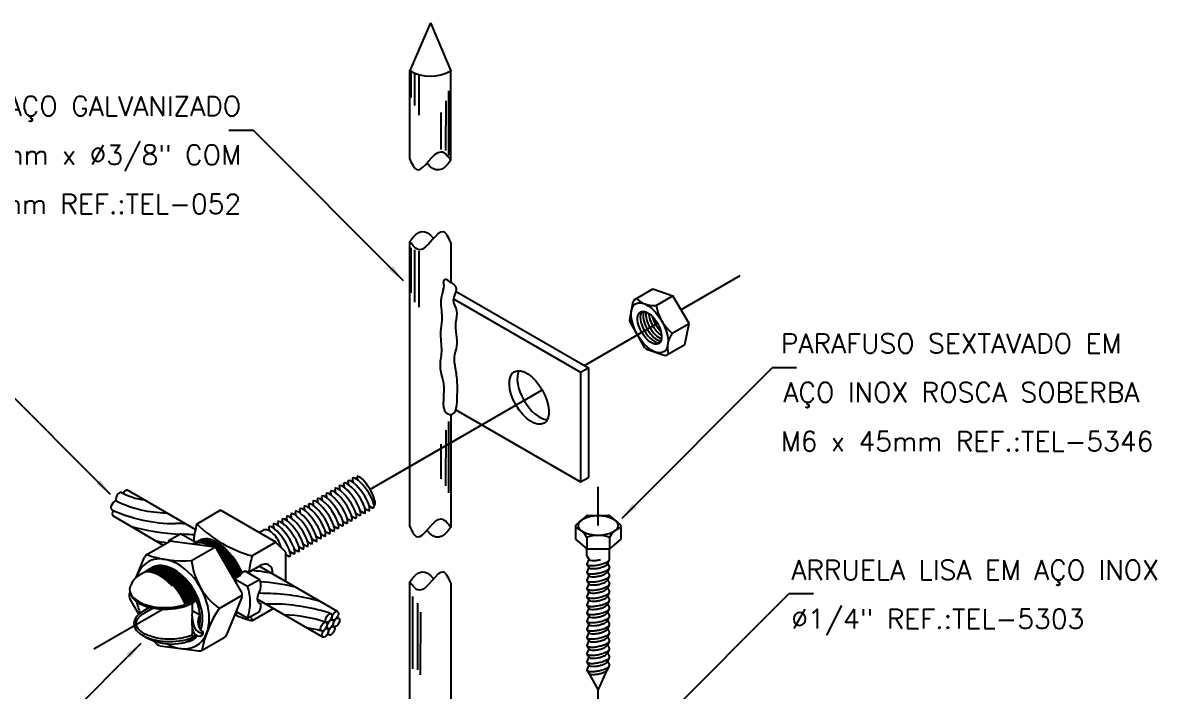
# Model space of a CAD drawing. Header units: millimetres. Extents: x -6031.9 to -6014.2, y -4660.8 to -4645.2.
# Drawn here: x -6025.78 to -6014.18, y -4652.09 to -4645.25 of the extents above; entities that cross this region are included whole.
import ezdxf
from ezdxf.enums import TextEntityAlignment as Align

# ---------------------------------------------------------------- set-up
doc = ezdxf.new("R2010")
doc.units = ezdxf.units.MM
doc.header["$LTSCALE"] = 10
doc.linetypes.add('DASHDOT2', pattern=[0.5, 0.25, -0.125, 0, -0.125])
doc.layers.add('Termotécnica', color=7, linetype='Continuous')
doc.styles.add('r80', font='romans.shx')

msp = doc.modelspace()

# ---------------------------------------------------------------- linework, layer by layer
at = {"layer": 'Termotécnica', "color": 2}
for p, q in [((-6021.608, -4645.25), (-6021.819, -4645.74)), ((-6021.608, -4645.25), (-6021.398, -4645.742)), ((-6021.819, -4646.646), (-6021.819, -4645.74)), ((-6021.398, -4646.654), (-6021.398, -4645.742)), ((-6023.419, -4646.352), (-6023.669, -4646.352)), ((-6021.883, -4647.888), (-6023.419, -4646.352)), ((-6021.82, -4647.487), (-6021.82, -4650.401)), ((-6021.399, -4647.496), (-6021.399, -4647.903)), ((-6021.345, -4647.997), (-6019.991, -4648.778)), ((-6019.516, -4648.079), (-6019.33, -4647.971)), ((-6019.33, -4647.971), (-6019.125, -4648.043)), ((-6021.37, -4648.075), (-6020.072, -4648.825)), ((-6019.568, -4648.288), (-6019.532, -4648.101)), ((-6019.296, -4648.141), (-6019.125, -4648.043)), ((-6018.961, -4648.327), (-6019.125, -4648.043)), ((-6019.412, -4648.573), (-6019.564, -4648.31)), ((-6019.132, -4648.425), (-6018.961, -4648.327)), ((-6019.002, -4648.54), (-6018.961, -4648.327)), ((-6024.881, -4650.073), (-6026.417, -4648.538)), ((-6019.188, -4648.647), (-6019.002, -4648.54)), ((-6019.395, -4648.588), (-6019.215, -4648.65)), ((-6020.072, -4648.825), (-6019.991, -4648.778)), ((-6019.991, -4648.778), (-6019.991, -4649.899)), ((-6019.646, -4650.316), (-6018.11, -4648.78)), ((-6017.86, -4648.78), (-6018.11, -4648.78)), ((-6020.072, -4648.825), (-6020.072, -4649.946)), ((-6021.399, -4649.253), (-6021.399, -4650.41)), ((-6021.349, -4649.208), (-6020.072, -4649.946)), ((-6022.496, -4649.959), (-6022.49, -4650.001)), ((-6022.451, -4649.934), (-6022.446, -4649.974)), ((-6022.406, -4649.907), (-6022.4, -4649.948)), ((-6022.36, -4649.892), (-6022.355, -4649.923)), ((-6020.072, -4649.946), (-6019.991, -4649.899)), ((-6024.704, -4650.031), (-6024.012, -4650.431)), ((-6022.676, -4650.067), (-6022.671, -4650.109)), ((-6022.631, -4650.041), (-6022.626, -4650.083)), ((-6022.586, -4650.015), (-6022.58, -4650.057)), ((-6022.541, -4649.985), (-6022.535, -4650.027)), ((-6022.901, -4650.198), (-6022.895, -4650.239)), ((-6022.856, -4650.172), (-6022.85, -4650.213)), ((-6022.81, -4650.146), (-6022.805, -4650.186)), ((-6022.765, -4650.12), (-6022.76, -4650.16)), ((-6022.722, -4650.093), (-6022.716, -4650.135)), ((-6022.193, -4650.216), (-6022.232, -4650.194)), ((-6024.855, -4650.294), (-6024.341, -4650.591)), ((-6023.757, -4650.236), (-6023.999, -4650.376)), ((-6023.191, -4650.562), (-6023.757, -4650.236)), ((-6023.081, -4650.302), (-6023.076, -4650.343)), ((-6023.036, -4650.276), (-6023.031, -4650.317)), ((-6022.991, -4650.25), (-6022.986, -4650.291)), ((-6022.946, -4650.224), (-6022.94, -4650.265)), ((-6022.373, -4650.32), (-6022.413, -4650.298)), ((-6022.328, -4650.294), (-6022.368, -4650.272)), ((-6022.283, -4650.268), (-6022.323, -4650.246)), ((-6022.238, -4650.242), (-6022.278, -4650.22)), ((-6020.014, -4650.295), (-6020.116, -4650.383)), ((-6019.999, -4650.289), (-6019.783, -4650.289)), ((-6019.768, -4650.295), (-6019.666, -4650.383)), ((-6023.261, -4650.405), (-6023.256, -4650.446)), ((-6023.217, -4650.38), (-6023.211, -4650.421)), ((-6023.172, -4650.354), (-6023.166, -4650.395)), ((-6023.126, -4650.328), (-6023.121, -4650.369)), ((-6022.598, -4650.451), (-6022.638, -4650.428)), ((-6022.553, -4650.425), (-6022.593, -4650.402)), ((-6022.508, -4650.399), (-6022.548, -4650.376)), ((-6022.463, -4650.373), (-6022.503, -4650.35)), ((-6022.418, -4650.347), (-6022.458, -4650.324)), ((-6020.124, -4650.401), (-6020.124, -4650.53)), ((-6019.658, -4650.401), (-6019.658, -4650.53)), ((-6023.362, -4650.464), (-6023.324, -4650.441)), ((-6022.778, -4650.555), (-6022.819, -4650.532)), ((-6022.733, -4650.529), (-6022.773, -4650.506)), ((-6022.688, -4650.503), (-6022.728, -4650.48)), ((-6022.643, -4650.477), (-6022.683, -4650.454)), ((-6020.124, -4650.53), (-6020.008, -4650.631)), ((-6020.008, -4650.514), (-6020.008, -4650.631)), ((-6019.774, -4650.514), (-6019.774, -4650.631)), ((-6019.658, -4650.53), (-6019.774, -4650.631)), ((-6023.191, -4650.562), (-6023.433, -4650.702)), ((-6023.092, -4650.659), (-6023.192, -4650.561)), ((-6023.092, -4650.661), (-6023.092, -4650.962)), ((-6023.003, -4650.686), (-6023.044, -4650.662)), ((-6022.958, -4650.659), (-6022.999, -4650.636)), ((-6022.913, -4650.633), (-6022.954, -4650.61)), ((-6022.868, -4650.607), (-6022.909, -4650.584)), ((-6022.823, -4650.581), (-6022.864, -4650.558)), ((-6020.008, -4650.701), (-6020.008, -4650.63)), ((-6020.008, -4650.631), (-6019.774, -4650.631)), ((-6019.774, -4650.735), (-6019.774, -4650.63)), ((-6023.048, -4650.713), (-6023.092, -4650.688)), ((-6020.008, -4650.701), (-6019.987, -4650.736)), ((-6019.987, -4650.736), (-6020.008, -4650.785)), ((-6019.778, -4650.747), (-6019.795, -4650.778)), ((-6019.795, -4650.778), (-6019.774, -4650.819)), ((-6023.577, -4650.914), (-6023.569, -4650.897)), ((-6023.569, -4650.897), (-6023.554, -4650.897)), ((-6023.559, -4650.903), (-6023.536, -4650.873)), ((-6023.554, -4650.897), (-6023.546, -4650.883)), ((-6023.546, -4650.883), (-6023.543, -4650.883)), ((-6023.536, -4650.873), (-6023.504, -4650.855)), ((-6023.38, -4650.819), (-6023.464, -4650.867)), ((-6022.557, -4651.27), (-6023.361, -4650.806)), ((-6019.987, -4650.819), (-6020.008, -4650.868)), ((-6020.002, -4650.793), (-6019.987, -4650.819)), ((-6020.002, -4650.876), (-6019.987, -4650.902)), ((-6019.778, -4650.831), (-6019.795, -4650.861)), ((-6019.795, -4650.861), (-6019.774, -4650.902)), ((-6023.621, -4650.935), (-6023.616, -4650.924)), ((-6023.619, -4650.938), (-6023.559, -4650.903)), ((-6023.616, -4650.924), (-6023.6, -4650.927)), ((-6023.6, -4650.927), (-6023.593, -4650.91)), ((-6023.593, -4650.91), (-6023.577, -4650.914)), ((-6021.82, -4650.968), (-6021.82, -4654.405)), ((-6021.399, -4650.976), (-6021.399, -4654.405)), ((-6019.987, -4650.902), (-6020.008, -4650.951)), ((-6019.987, -4650.985), (-6020.008, -4651.035)), ((-6020.002, -4650.959), (-6019.987, -4650.985)), ((-6019.778, -4650.914), (-6019.795, -4650.945)), ((-6019.795, -4650.945), (-6019.774, -4650.985)), ((-6019.778, -4650.997), (-6019.795, -4651.028)), ((-6019.987, -4651.069), (-6020.008, -4651.118)), ((-6020.002, -4651.042), (-6019.987, -4651.069)), ((-6020.002, -4651.126), (-6019.987, -4651.152)), ((-6019.795, -4651.028), (-6019.774, -4651.068)), ((-6019.778, -4651.08), (-6019.795, -4651.111)), ((-6019.795, -4651.111), (-6019.774, -4651.152)), ((-6019.473, -4652.624), (-6017.938, -4651.089)), ((-6017.688, -4651.089), (-6017.938, -4651.089)), ((-6024.48, -4651.228), (-6024.547, -4651.267)), ((-6024.446, -4651.235), (-6024.535, -4651.287)), ((-6024.094, -4651.207), (-6024.085, -4651.195)), ((-6024.085, -4651.195), (-6024.069, -4651.197)), ((-6024.069, -4651.197), (-6024.062, -4651.181)), ((-6024.062, -4651.181), (-6024.046, -4651.184)), ((-6024.046, -4651.184), (-6024.038, -4651.168)), ((-6024.038, -4651.168), (-6024.022, -4651.171)), ((-6023.981, -4651.147), (-6024.027, -4651.173)), ((-6024.022, -4651.171), (-6024.015, -4651.154)), ((-6024.015, -4651.154), (-6023.999, -4651.157)), ((-6023.999, -4651.157), (-6023.991, -4651.141)), ((-6023.991, -4651.141), (-6023.983, -4651.142)), ((-6023.214, -4651.241), (-6023.433, -4651.367)), ((-6022.709, -4651.532), (-6023.381, -4651.145)), ((-6019.987, -4651.152), (-6020.008, -4651.201)), ((-6019.987, -4651.235), (-6020.008, -4651.284)), ((-6020.002, -4651.209), (-6019.987, -4651.235)), ((-6019.778, -4651.164), (-6019.795, -4651.194)), ((-6019.795, -4651.194), (-6019.774, -4651.235)), ((-6019.778, -4651.247), (-6019.795, -4651.278)), ((-6019.987, -4651.318), (-6020.008, -4651.368)), ((-6020.002, -4651.292), (-6019.987, -4651.318)), ((-6019.795, -4651.278), (-6019.774, -4651.318)), ((-6019.778, -4651.33), (-6019.795, -4651.361)), ((-6019.795, -4651.361), (-6019.774, -4651.401)), ((-6019.987, -4651.402), (-6020.008, -4651.451)), ((-6020.002, -4651.375), (-6019.987, -4651.402)), ((-6020.002, -4651.459), (-6019.987, -4651.485)), ((-6019.778, -4651.413), (-6019.795, -4651.444)), ((-6019.795, -4651.444), (-6019.774, -4651.485)), ((-6024.062, -4651.567), (-6024.014, -4651.539)), ((-6024.003, -4651.514), (-6024.027, -4651.528)), ((-6019.987, -4651.485), (-6020.008, -4651.534)), ((-6019.987, -4651.568), (-6020.008, -4651.618)), ((-6020.002, -4651.542), (-6019.987, -4651.568)), ((-6019.778, -4651.497), (-6019.795, -4651.528)), ((-6019.795, -4651.528), (-6019.774, -4651.568)), ((-6019.778, -4651.58), (-6019.795, -4651.611)), ((-6024.57, -4651.597), (-6026.106, -4653.132)), ((-6019.987, -4651.651), (-6020.008, -4651.701)), ((-6020.002, -4651.625), (-6019.987, -4651.651)), ((-6020.002, -4651.709), (-6019.987, -4651.735)), ((-6019.795, -4651.611), (-6019.774, -4651.651)), ((-6019.778, -4651.663), (-6019.795, -4651.694)), ((-6019.795, -4651.694), (-6019.774, -4651.734)), ((-6019.987, -4651.735), (-6020.008, -4651.784)), ((-6019.987, -4651.818), (-6020.008, -4651.867)), ((-6020.002, -4651.792), (-6019.987, -4651.818)), ((-6019.778, -4651.747), (-6019.795, -4651.777)), ((-6019.795, -4651.777), (-6019.774, -4651.818)), ((-6020.002, -4651.875), (-6019.987, -4651.901)), ((-6019.987, -4651.901), (-6019.889, -4652.075)), ((-6019.889, -4652.075), (-6019.798, -4651.87)), ((-6019.778, -4651.83), (-6019.795, -4651.861))]:
    msp.add_line(p, q, dxfattribs=at)
at = {"layer": 'Termotécnica', "color": 1}
for p, q in [((-6021.805, -4646.014), (-6021.805, -4645.748)), ((-6021.767, -4646.095), (-6021.767, -4645.766)), ((-6021.721, -4646.194), (-6021.721, -4645.782)), ((-6021.419, -4646.608), (-6021.418, -4645.947)), ((-6021.449, -4646.555), (-6021.447, -4646.048)), ((-6021.499, -4646.546), (-6021.498, -4646.167)), ((-6021.805, -4648.013), (-6021.805, -4647.553)), ((-6021.767, -4648.109), (-6021.767, -4647.571)), ((-6021.721, -4648.158), (-6021.721, -4647.587)), ((-6021.419, -4650.058), (-6021.418, -4649.329)), ((-6021.449, -4649.986), (-6021.447, -4649.416)), ((-6021.499, -4649.914), (-6021.498, -4649.559)), ((-6024.287, -4650.546), (-6024.165, -4650.476)), ((-6024.287, -4650.546), (-6024.273, -4650.553)), ((-6024.009, -4650.566), (-6024.165, -4650.476)), ((-6024.508, -4650.688), (-6024.284, -4650.558)), ((-6024.249, -4650.551), (-6023.836, -4650.606)), ((-6024.051, -4650.75), (-6023.815, -4650.614)), ((-6023.795, -4650.634), (-6023.54, -4651.075)), ((-6024.618, -4650.922), (-6024.532, -4650.715)), ((-6023.506, -4650.856), (-6023.357, -4650.943)), ((-6023.613, -4650.935), (-6023.478, -4651.013)), ((-6023.478, -4651.013), (-6023.357, -4650.943)), ((-6024.686, -4651.088), (-6024.68, -4651.074)), ((-6023.769, -4651.239), (-6023.533, -4651.103)), ((-6023.537, -4651.125), (-6023.695, -4651.509)), ((-6021.787, -4651.856), (-6021.786, -4651.118)), ((-6024.591, -4651.297), (-6024.683, -4651.137)), ((-6024.046, -4651.184), (-6024.045, -4651.263)), ((-6021.737, -4651.866), (-6021.736, -4651.187)), ((-6023.965, -4651.309), (-6024.045, -4651.263)), ((-6023.597, -4651.271), (-6023.478, -4651.34)), ((-6023.478, -4651.34), (-6023.357, -4651.27)), ((-6021.708, -4651.919), (-6021.706, -4651.276)), ((-6024.045, -4651.435), (-6024.045, -4651.52)), ((-6024.43, -4651.575), (-6024.419, -4651.592)), ((-6024.034, -4651.527), (-6024.045, -4651.52)), ((-6023.946, -4651.488), (-6023.934, -4651.481)), ((-6023.944, -4651.666), (-6023.719, -4651.537)), ((-6024.378, -4651.62), (-6023.979, -4651.673))]:
    msp.add_line(p, q, dxfattribs=at)
at = {"layer": 'Termotécnica', "color": 1, "linetype": 'DASHDOT2'}
for p, q in [((-6019.043, -4648.185), (-6018.438, -4647.835)), ((-6020.031, -4648.755), (-6019.284, -4648.323)), ((-6022.227, -4650.023), (-6020.468, -4649.007)), ((-6019.891, -4650.391), (-6019.891, -4649.996)), ((-6025.053, -4651.654), (-6024.353, -4651.25)), ((-6019.891, -4652.805), (-6019.891, -4652.072))]:
    msp.add_line(p, q, dxfattribs=at)
at = {"layer": 'Termotécnica', "color": 2}
for points in [[(-6021.399, -4646.654), (-6021.429, -4646.695), (-6021.46, -4646.726), (-6021.491, -4646.746), (-6021.521, -4646.755), (-6021.552, -4646.754), (-6021.582, -4646.742), (-6021.612, -4646.719), (-6021.642, -4646.686)], [(-6021.819, -4647.487), (-6021.789, -4647.446), (-6021.758, -4647.415), (-6021.727, -4647.395), (-6021.697, -4647.386), (-6021.666, -4647.387), (-6021.636, -4647.399), (-6021.606, -4647.422), (-6021.576, -4647.455)], [(-6021.399, -4650.409), (-6021.429, -4650.45), (-6021.46, -4650.481), (-6021.491, -4650.501), (-6021.521, -4650.511), (-6021.552, -4650.509), (-6021.582, -4650.497), (-6021.612, -4650.474), (-6021.642, -4650.441)], [(-6021.819, -4650.968), (-6021.789, -4650.926), (-6021.758, -4650.895), (-6021.727, -4650.875), (-6021.697, -4650.866), (-6021.666, -4650.867), (-6021.636, -4650.879), (-6021.606, -4650.902), (-6021.576, -4650.936)]]:
    msp.add_lwpolyline(points, dxfattribs=at)
at = {"layer": 'Termotécnica', "color": 1}
for points in [[(-6020.008, -4650.785, 0.24548), (-6020.001, -4650.794, 0.082009), (-6019.969, -4650.801, 0.04047), (-6019.932, -4650.801, 0.029714), (-6019.884, -4650.794, 0.029714), (-6019.837, -4650.781, 0.04047), (-6019.803, -4650.766, 0.082009), (-6019.777, -4650.746, 0.24548), (-6019.774, -4650.735, 0.24548)], [(-6019.987, -4650.736, 0.24548), (-6019.981, -4650.743, 0.082009), (-6019.954, -4650.749, 0.04047), (-6019.925, -4650.749, 0.029714), (-6019.885, -4650.743, 0.013189), (-6019.868, -4650.739, 0.04047)], [(-6019.987, -4650.819, 0.24548), (-6019.981, -4650.826, 0.082009), (-6019.954, -4650.832, 0.04047), (-6019.925, -4650.832, 0.029714), (-6019.885, -4650.826, 0.029714), (-6019.846, -4650.815, 0.04047), (-6019.819, -4650.804, 0.082009), (-6019.798, -4650.787, 0.24548), (-6019.795, -4650.778, 0.24548)], [(-6020.008, -4650.868, 0.24548), (-6020.001, -4650.877, 0.082009), (-6019.969, -4650.885, 0.04047), (-6019.932, -4650.884, 0.029714), (-6019.884, -4650.877, 0.029714), (-6019.837, -4650.864, 0.04047), (-6019.803, -4650.85, 0.082009), (-6019.777, -4650.83, 0.24548), (-6019.774, -4650.819, 0.24548)], [(-6019.987, -4650.902, 0.24548), (-6019.981, -4650.909, 0.082009), (-6019.954, -4650.916, 0.04047), (-6019.925, -4650.915, 0.029714), (-6019.885, -4650.909, 0.029714), (-6019.846, -4650.899, 0.04047), (-6019.819, -4650.887, 0.082009), (-6019.798, -4650.871, 0.24548), (-6019.795, -4650.861, 0.24548)], [(-6020.008, -4650.951, 0.24548), (-6020.001, -4650.96, 0.082009), (-6019.969, -4650.968, 0.04047), (-6019.932, -4650.968, 0.029714), (-6019.884, -4650.96, 0.029714), (-6019.837, -4650.947, 0.04047), (-6019.803, -4650.933, 0.082009), (-6019.777, -4650.913, 0.24548), (-6019.774, -4650.902, 0.24548)], [(-6020.008, -4651.035, 0.24548), (-6020.001, -4651.044, 0.082009), (-6019.969, -4651.051, 0.04047), (-6019.932, -4651.051, 0.029714), (-6019.884, -4651.044, 0.029714), (-6019.837, -4651.031, 0.04047), (-6019.803, -4651.016, 0.082009), (-6019.777, -4650.996, 0.24548), (-6019.774, -4650.985, 0.24548)], [(-6019.987, -4650.985, 0.24548), (-6019.981, -4650.993, 0.082009), (-6019.954, -4650.999, 0.04047), (-6019.925, -4650.999, 0.029714), (-6019.885, -4650.993, 0.029714), (-6019.846, -4650.982, 0.04047), (-6019.819, -4650.97, 0.082009), (-6019.798, -4650.954, 0.24548), (-6019.795, -4650.945, 0.24548)], [(-6020.008, -4651.118, 0.24548), (-6020.001, -4651.127, 0.082009), (-6019.969, -4651.134, 0.04047), (-6019.932, -4651.134, 0.029714), (-6019.884, -4651.127, 0.029714), (-6019.837, -4651.114, 0.04047), (-6019.803, -4651.099, 0.082009), (-6019.777, -4651.079, 0.24548), (-6019.774, -4651.068, 0.24548)], [(-6019.987, -4651.069, 0.24548), (-6019.981, -4651.076, 0.082009), (-6019.954, -4651.082, 0.04047), (-6019.925, -4651.082, 0.029714), (-6019.885, -4651.076, 0.029714), (-6019.846, -4651.065, 0.04047), (-6019.819, -4651.053, 0.082009), (-6019.798, -4651.037, 0.24548), (-6019.795, -4651.028, 0.24548)], [(-6019.987, -4651.152, 0.24548), (-6019.981, -4651.159, 0.082009), (-6019.954, -4651.165, 0.04047), (-6019.925, -4651.165, 0.029714), (-6019.885, -4651.159, 0.029714), (-6019.846, -4651.148, 0.04047), (-6019.819, -4651.137, 0.082009), (-6019.798, -4651.12, 0.24548), (-6019.795, -4651.111, 0.24548)], [(-6020.008, -4651.201, 0.24548), (-6020.001, -4651.21, 0.082009), (-6019.969, -4651.218, 0.04047), (-6019.932, -4651.217, 0.029714), (-6019.884, -4651.21, 0.029714), (-6019.837, -4651.197, 0.04047), (-6019.803, -4651.183, 0.082009), (-6019.777, -4651.163, 0.24548), (-6019.774, -4651.152, 0.24548)], [(-6020.008, -4651.284, 0.24548), (-6020.001, -4651.293, 0.082009), (-6019.969, -4651.301, 0.04047), (-6019.932, -4651.301, 0.029714), (-6019.884, -4651.293, 0.029714), (-6019.837, -4651.28, 0.04047), (-6019.803, -4651.266, 0.082009), (-6019.777, -4651.246, 0.24548), (-6019.774, -4651.235, 0.24548)], [(-6019.987, -4651.235, 0.24548), (-6019.981, -4651.242, 0.082009), (-6019.954, -4651.249, 0.04047), (-6019.925, -4651.248, 0.029714), (-6019.885, -4651.242, 0.029714), (-6019.846, -4651.232, 0.04047), (-6019.819, -4651.22, 0.082009), (-6019.798, -4651.204, 0.24548), (-6019.795, -4651.194, 0.24548)], [(-6020.008, -4651.368, 0.24548), (-6020.001, -4651.377, 0.082009), (-6019.969, -4651.384, 0.04047), (-6019.932, -4651.384, 0.029714), (-6019.884, -4651.377, 0.029714), (-6019.837, -4651.364, 0.04047), (-6019.803, -4651.349, 0.082009), (-6019.777, -4651.329, 0.24548), (-6019.774, -4651.318, 0.24548)], [(-6019.987, -4651.318, 0.24548), (-6019.981, -4651.326, 0.082009), (-6019.954, -4651.332, 0.04047), (-6019.925, -4651.332, 0.029714), (-6019.885, -4651.326, 0.029714), (-6019.846, -4651.315, 0.04047), (-6019.819, -4651.303, 0.082009), (-6019.798, -4651.287, 0.24548), (-6019.795, -4651.278, 0.24548)], [(-6019.987, -4651.402, 0.24548), (-6019.981, -4651.409, 0.082009), (-6019.954, -4651.415, 0.04047), (-6019.925, -4651.415, 0.029714), (-6019.885, -4651.409, 0.029714), (-6019.846, -4651.398, 0.04047), (-6019.819, -4651.386, 0.082009), (-6019.798, -4651.37, 0.24548), (-6019.795, -4651.361, 0.24548)], [(-6020.008, -4651.451, 0.24548), (-6020.001, -4651.46, 0.082009), (-6019.969, -4651.468, 0.04047), (-6019.932, -4651.467, 0.029714), (-6019.884, -4651.46, 0.029714), (-6019.837, -4651.447, 0.04047), (-6019.803, -4651.432, 0.082009), (-6019.777, -4651.412, 0.24548), (-6019.774, -4651.401, 0.24548)], [(-6019.987, -4651.485, 0.24548), (-6019.981, -4651.492, 0.082009), (-6019.954, -4651.498, 0.04047), (-6019.925, -4651.498, 0.029714), (-6019.885, -4651.492, 0.029714), (-6019.846, -4651.481, 0.04047), (-6019.819, -4651.47, 0.082009), (-6019.798, -4651.453, 0.24548), (-6019.795, -4651.444, 0.24548)], [(-6020.008, -4651.534, 0.24548), (-6020.001, -4651.543, 0.082009), (-6019.969, -4651.551, 0.04047), (-6019.932, -4651.55, 0.029714), (-6019.884, -4651.543, 0.029714), (-6019.837, -4651.53, 0.04047), (-6019.803, -4651.516, 0.082009), (-6019.777, -4651.496, 0.24548), (-6019.774, -4651.485, 0.24548)], [(-6020.008, -4651.618, 0.24548), (-6020.001, -4651.626, 0.082009), (-6019.969, -4651.634, 0.04047), (-6019.932, -4651.634, 0.029714), (-6019.884, -4651.626, 0.029714), (-6019.837, -4651.613, 0.04047), (-6019.803, -4651.599, 0.082009), (-6019.777, -4651.579, 0.24548), (-6019.774, -4651.568, 0.24548)], [(-6019.987, -4651.568, 0.24548), (-6019.981, -4651.575, 0.082009), (-6019.954, -4651.582, 0.04047), (-6019.925, -4651.581, 0.029714), (-6019.885, -4651.575, 0.029714), (-6019.846, -4651.565, 0.04047), (-6019.819, -4651.553, 0.082009), (-6019.798, -4651.537, 0.24548), (-6019.795, -4651.528, 0.24548)], [(-6020.008, -4651.701, 0.24548), (-6020.001, -4651.71, 0.082009), (-6019.969, -4651.717, 0.04047), (-6019.932, -4651.717, 0.029714), (-6019.884, -4651.71, 0.029714), (-6019.837, -4651.697, 0.04047), (-6019.803, -4651.682, 0.082009), (-6019.777, -4651.662, 0.24548), (-6019.774, -4651.651, 0.24548)], [(-6019.987, -4651.651, 0.24548), (-6019.981, -4651.659, 0.082009), (-6019.954, -4651.665, 0.04047), (-6019.925, -4651.665, 0.029714), (-6019.885, -4651.659, 0.029714), (-6019.846, -4651.648, 0.04047), (-6019.819, -4651.636, 0.082009), (-6019.798, -4651.62, 0.24548), (-6019.795, -4651.611, 0.24548)], [(-6019.987, -4651.735, 0.24548), (-6019.981, -4651.742, 0.082009), (-6019.954, -4651.748, 0.04047), (-6019.925, -4651.748, 0.029714), (-6019.885, -4651.742, 0.029714), (-6019.846, -4651.731, 0.04047), (-6019.819, -4651.719, 0.082009), (-6019.798, -4651.703, 0.24548), (-6019.795, -4651.694, 0.24548)], [(-6020.008, -4651.784, 0.24548), (-6020.001, -4651.793, 0.082009), (-6019.969, -4651.801, 0.04047), (-6019.932, -4651.8, 0.029714), (-6019.884, -4651.793, 0.029714), (-6019.837, -4651.78, 0.04047), (-6019.803, -4651.765, 0.082009), (-6019.777, -4651.746, 0.24548), (-6019.774, -4651.734, 0.24548)], [(-6020.008, -4651.867, 0.24548), (-6020.001, -4651.876, 0.082009), (-6019.969, -4651.884, 0.04047), (-6019.932, -4651.883, 0.029714), (-6019.884, -4651.876, 0.029714), (-6019.837, -4651.863, 0.04047), (-6019.803, -4651.849, 0.082009), (-6019.777, -4651.829, 0.24548), (-6019.774, -4651.818, 0.24548)], [(-6019.987, -4651.818, 0.24548), (-6019.981, -4651.825, 0.082009), (-6019.954, -4651.831, 0.04047), (-6019.925, -4651.831, 0.029714), (-6019.885, -4651.825, 0.029714), (-6019.846, -4651.815, 0.04047), (-6019.819, -4651.803, 0.082009), (-6019.798, -4651.786, 0.24548), (-6019.795, -4651.777, 0.24548)], [(-6019.987, -4651.901, 0.24548), (-6019.981, -4651.908, 0.082009), (-6019.954, -4651.915, 0.04047), (-6019.925, -4651.914, 0.029714), (-6019.885, -4651.908, 0.029714), (-6019.846, -4651.898, 0.04047), (-6019.819, -4651.886, 0.082009), (-6019.798, -4651.87, 0.24548), (-6019.795, -4651.861, 0.24548)]]:
    msp.add_lwpolyline(points, format="xyb", dxfattribs=at)
at = {"layer": 'Termotécnica', "color": 2}
for centre, radius, start, end in [((-6021.606, -4645.385), 0.413, 239.0591, 300.2062), ((-6019.5, -4648.107), 0.0328, 120, 169.1154), ((-6019.323, -4647.889), 0.253, 225.499, 276.1892), ((-6018.862, -4648.08), 0.438, 187.9752, 232.0031), ((-6019.536, -4648.294), 0.0328, 169.1154, 210), ((-6018.927, -4648.575), 0.254, 143.8935, 194.4182), ((-6019.384, -4648.557), 0.0328, 210, 250.8835), ((-6019.205, -4648.619), 0.0328, 250.8835, 300), ((-6019.999, -4650.312), 0.0233, 90, 130.8835), ((-6019.783, -4650.312), 0.0233, 49.1154, 90), ((-6022.659, -4650.708), 1.381, 166.0656, 173.016), ((-6023.069, -4649.419), 1.334, 225.8241, 254.1759), ((-6020.101, -4650.401), 0.0233, 130.8835, 180), ((-6020.173, -4650.588), 0.181, 23.8935, 74.4182), ((-6019.609, -4650.587), 0.18, 105.499, 156.1892), ((-6019.681, -4650.401), 0.0233, 0, 49.1154), ((-6023.157, -4649.643), 1.252, 225.7996, 227.3595), ((-6019.891, -4650.803), 0.311, 67.9752, 112.0031), ((-6022.093, -4651.035), 1.381, 166.0656, 173.016), ((-6024.468, -4651.09), 0.225, 113.8674, 152.8337), ((-6023.1, -4649.583), 1.334, 252.3631, 254.1759), ((-6024.483, -4651.009), 0.209, 200.5552, 242.6808), ((-6023.069, -4650.083), 1.334, 246.0775, 254.1759), ((-6022.093, -4651.035), 1.381, 191.9199, 193.9344), ((-6024.256, -4651.064), 0.539, 234.9384, 291.1319)]:
    msp.add_arc(centre, radius, start, end, dxfattribs=at)
at = {"layer": 'Termotécnica', "color": 1}
for centre, radius, start, end in [((-6021.452, -4647.9), 0.0237, 77.31, 191.557), ((-6021.552, -4647.939), 0.0843, 331.7088, 23.9277), ((-6024.459, -4649.497), 0.637, 240.9836, 262.8263), ((-6024.302, -4649.089), 1.172, 243.8813, 269.6894), ((-6024.212, -4648.786), 1.586, 245.5176, 269.8552), ((-6024.061, -4648.139), 2.343, 254.7159, 267.3184), ((-6024.236, -4652.167), 1.796, 86.0173, 89.3473), ((-6023.897, -4648.266), 2.338, 256.8934, 260.0078), ((-6023.787, -4650.709), 0.526, 161.8949, 163.8067), ((-6024.256, -4650.607), 0.056, 82.4065, 120), ((-6024.061, -4648.139), 2.343, 267.5858, 268.2159), ((-6024.27, -4653.382), 2.905, 85.1075, 87.3098), ((-6023.843, -4650.662), 0.056, 30, 82.4065), ((-6024.48, -4650.736), 0.056, 120, 157.5935), ((-6024.139, -4649.653), 1.1, 250.263, 274.55), ((-6023.36, -4650.677), 0.695, 186.0412, 233.9588), ((-6023.507, -4652.102), 1.251, 77.1354, 86.9089), ((-6023.978, -4651.176), 0.526, 341.8949, 18.1051), ((-6023.504, -4651.01), 0.162, 348.6863, 24.4136), ((-6023.546, -4653.458), 2.5, 77.0703, 85.4722), ((-6024.634, -4651.109), 0.056, 157.5935, 210), ((-6023.589, -4651.103), 0.056, 337.5935, 30), ((-6023.143, -4648.183), 2.905, 265.564, 267.3042), ((-6023.353, -4653.427), 2.343, 74.7103, 88.2103), ((-6022.863, -4651.863), 1.1, 145.45, 169.737), ((-6023.513, -4651.201), 0.171, 336.4075, 4.6687), ((-6023.177, -4649.398), 1.796, 266.0117, 269.3417), ((-6023.236, -4653.137), 1.943, 71.585, 88.8738), ((-6023.667, -4651.374), 0.383, 172.9828, 195.5581), ((-6023.716, -4651.305), 0.332, 172.6557, 204.3164), ((-6023.864, -4651.38), 0.123, 144.6582, 235.3825), ((-6023.141, -4652.772), 1.467, 71.4044, 88.5956), ((-6023.966, -4651.447), 0.0765, 202.9299, 268.8662), ((-6023.941, -4651.401), 0.0879, 208.085, 266.6116), ((-6023.132, -4653.009), 1.593, 75.1573, 80.7265), ((-6024.371, -4651.564), 0.056, 210, 262.4065), ((-6023.747, -4651.488), 0.056, 300, 337.5935), ((-6023.972, -4651.618), 0.056, 262.4065, 300)]:
    msp.add_arc(centre, radius, start, end, dxfattribs=at)
at = {"layer": 'Termotécnica', "color": 2}
for centre, major_axis, ratio in [((-6019.364, -4648.37), (0.143, -0.247), 0.500279), ((-6019.364, -4648.37), (0.093, -0.162), 0.500279), ((-6020.597, -4649.082), (-0.152, 0.263), 0.509483), ((-6019.891, -4650.391), (-0.203, 0), 0.500279), ((-6022.648, -4651.337), (-0.0254, -0.0439), 0.509483), ((-6022.633, -4651.402), (-0.0254, -0.0439), 0.509483), ((-6022.583, -4651.314), (-0.0254, -0.0439), 0.509483), ((-6022.57, -4651.381), (-0.0254, -0.0439), 0.509483), ((-6022.698, -4651.425), (-0.0254, -0.0439), 0.509483), ((-6022.684, -4651.489), (-0.0254, -0.0439), 0.509483), ((-6022.62, -4651.468), (-0.0254, -0.0439), 0.509483)]:
    msp.add_ellipse(centre, major_axis=major_axis, ratio=ratio, dxfattribs=at)
at = {"layer": 'Termotécnica', "color": 1}
for centre, major_axis, ratio, start_param, end_param in [((-6019.336, -4648.353), (0.093, -0.162), 0.500279, 3.310458, 6.098275), ((-6019.307, -4648.337), (0.093, -0.162), 0.500279, 3.504465, 5.918396), ((-6019.279, -4648.321), (0.093, -0.162), 0.500279, 3.701884, 5.72462), ((-6019.25, -4648.304), (0.093, -0.162), 0.500279, 3.916435, 5.497893), ((-6019.222, -4648.288), (0.093, -0.162), 0.500279, 4.213803, 5.208923), ((-6022.435, -4650.139), (0.107, -0.154), 0.281547, 0, 3.124318), ((-6022.389, -4650.113), (0.107, -0.154), 0.281547, 0, 3.124318), ((-6022.345, -4650.089), (0.107, -0.154), 0.281547, 0, 3.124318), ((-6022.3, -4650.061), (0.107, -0.154), 0.281547, 0, 3.124318), ((-6022.271, -4650.041), (0.089, -0.149), 0.281547, 0, 3.124318), ((-6022.615, -4650.245), (0.107, -0.154), 0.281547, 0, 3.124318), ((-6022.57, -4650.218), (0.107, -0.154), 0.281547, 0, 3.124318), ((-6022.525, -4650.192), (0.107, -0.154), 0.281547, 0, 3.124318), ((-6022.48, -4650.167), (0.107, -0.154), 0.281547, 0, 3.124318), ((-6022.795, -4650.349), (0.107, -0.154), 0.281547, 0, 3.124318), ((-6022.75, -4650.325), (0.107, -0.154), 0.281547, 0, 3.124318), ((-6022.705, -4650.297), (0.107, -0.154), 0.281547, 0, 3.124318), ((-6022.66, -4650.271), (0.107, -0.154), 0.281547, 0, 3.124318), ((-6023.02, -4650.481), (0.107, -0.154), 0.281547, 0, 3.124318), ((-6022.975, -4650.454), (0.107, -0.154), 0.281547, 0, 3.124318), ((-6022.93, -4650.427), (0.107, -0.154), 0.281547, 0, 3.124318), ((-6022.885, -4650.403), (0.107, -0.154), 0.281547, 0, 3.124318), ((-6022.84, -4650.375), (0.107, -0.154), 0.281547, 0, 3.124318), ((-6023.155, -4650.559), (0.107, -0.154), 0.281547, 0, 3.124318), ((-6023.11, -4650.532), (0.107, -0.154), 0.281547, 0, 3.124318), ((-6023.065, -4650.506), (0.107, -0.154), 0.281547, 0, 3.124318), ((-6023.818, -4650.941), (-0.211, 0.365), 0.509483, -0.778325, 0.031896), ((-6023.806, -4650.934), (-0.211, 0.365), 0.509483, -1.802319, 0.063361), ((-6023.794, -4650.928), (-0.211, 0.365), 0.509483, -1.776285, 0.084808), ((-6023.782, -4650.921), (-0.211, 0.365), 0.509483, -1.795385, 0.069442), ((-6023.771, -4650.914), (-0.211, 0.365), 0.509483, -1.776404, 0.069442), ((-6023.759, -4650.907), (-0.211, 0.365), 0.509483, -1.766799, 0.069442), ((-6023.759, -4650.907), (-0.211, 0.365), 0.509483, -1.766799, 0.069442), ((-6023.829, -4650.948), (-0.211, 0.365), 0.509483, 5.56565, 6.25141), ((-6023.818, -4650.941), (-0.211, 0.365), 0.509483, 4.506486, 5.345974), ((-6024.251, -4651.192), (-0.247, 0.428), 0.675841, -3.982752, 0.563361), ((-6024.252, -4651.192), (-0.212, 0.368), 0.622287, -2.669254, 0.134409), ((-6023.829, -4650.948), (-0.211, 0.365), 0.509483, 4.481957, 5.225536), ((-6023.841, -4650.955), (-0.211, 0.365), 0.509483, 4.507248, 5.082911), ((-6024.334, -4651.239), (-0.211, 0.365), 0.509483, -1.750011, 0.080951), ((-6024.345, -4651.246), (-0.211, 0.365), 0.509483, 5.084888, 6.283185), ((-6024.322, -4651.232), (-0.211, 0.365), 0.509483, -1.790806, 0.069442), ((-6024.31, -4651.225), (-0.211, 0.365), 0.509483, -1.775822, 0.069442), ((-6024.298, -4651.219), (-0.211, 0.365), 0.509483, -1.799511, 0.069442), ((-6024.287, -4651.212), (-0.211, 0.365), 0.509483, -1.776687, 0.069442), ((-6024.275, -4651.205), (-0.211, 0.365), 0.509483, -1.801604, 0.069442), ((-6024.263, -4651.198), (-0.211, 0.365), 0.509483, -1.777021, 0.069442), ((-6024.251, -4651.192), (-0.211, 0.365), 0.509483, -1.802199, 0.069442), ((-6024.24, -4651.185), (-0.211, 0.365), 0.509483, -1.776196, 0.069442), ((-6024.228, -4651.178), (-0.211, 0.365), 0.509483, 4.481492, 5.773569), ((-6024.216, -4651.171), (-0.211, 0.365), 0.509483, 4.506705, 5.350169), ((-6023.305, -4651.085), (0.0569, 0.0985), 0.509483, 1.414095, 3.46276), ((-6024.251, -4651.192), (-0.247, 0.428), 0.675841, 1.149207, 1.405155), ((-6024.252, -4651.192), (-0.201, 0.347), 0.598456, 3.662711, 4.469589), ((-6023.841, -4650.955), (-0.211, 0.365), 0.509483, 3.265547, 3.419929), ((-6023.829, -4650.948), (-0.211, 0.365), 0.509483, 3.210834, 3.367169), ((-6023.818, -4650.941), (-0.211, 0.365), 0.509483, 3.149495, 3.316586), ((-6024.252, -4651.192), (-0.212, 0.368), 0.622287, 2.899278, 3.377373), ((-6024.334, -4651.239), (-0.211, 0.365), 0.509483, 3.328348, 3.489939), ((-6024.322, -4651.232), (-0.211, 0.365), 0.509483, 3.304252, 3.472424), ((-6024.31, -4651.225), (-0.211, 0.365), 0.509483, 3.277314, 3.461778), ((-6024.298, -4651.219), (-0.211, 0.365), 0.509483, 3.249894, 3.454075), ((-6024.287, -4651.212), (-0.211, 0.365), 0.509483, 3.221428, 3.439152), ((-6024.277, -4651.209), (-0.211, 0.365), 0.509483, 3.276223, 3.454075), ((-6024.252, -4651.192), (-0.201, 0.347), 0.598456, 3.230914, 3.34886), ((-6024.265, -4651.202), (-0.211, 0.365), 0.509483, 3.273005, 3.453689), ((-6024.251, -4651.192), (-0.211, 0.365), 0.509483, 3.219156, 3.408578), ((-6024.24, -4651.185), (-0.211, 0.365), 0.509483, 3.301624, 3.360197), ((-6023.986, -4651.469), (-0.0304, 0.0525), 0.509483, 2.768638, 4.057677), ((-6023.974, -4651.462), (-0.0304, 0.0525), 0.509483, 2.906505, 4.057677)]:
    msp.add_ellipse(centre, major_axis=major_axis, ratio=ratio, start_param=start_param, end_param=end_param, dxfattribs=at)
at = {"layer": 'Termotécnica', "color": 2}
for centre, major_axis, ratio, start_param, end_param in [((-6020.516, -4649.035), (-0.152, 0.263), 0.509483, 0.320851, 2.809494), ((-6024.793, -4650.098), (-0.0253, -0.0439), 0.509483, 3.141593, 6.283185), ((-6024.729, -4650.075), (-0.0253, -0.0439), 0.509483, 3.141593, 4.783167), ((-6024.843, -4650.185), (-0.0253, -0.0439), 0.509483, 3.143946, 6.283185), ((-6024.83, -4650.25), (-0.0253, -0.0439), 0.509483, 4.765756, 6.283185), ((-6023.239, -4650.581), (-0.083, 0.141), 0.511063, 4.162592, 6.317894), ((-6023.381, -4651.005), (0.121, 0.21), 0.509483, -0.737216, 0.844612), ((-6024.322, -4651.046), (-0.364, 0.002), 0.509483, -0.313841, 2.182721), ((-6024.323, -4651.046), (-0.38, 0.002), 0.529306, 0.834314, 2.464238), ((-6024.278, -4651.393), (-0.364, 0.002), 0.509483, -0.753557, 2.340413)]:
    msp.add_ellipse(centre, major_axis=major_axis, ratio=ratio, start_param=start_param, end_param=end_param, dxfattribs=at)
for points in [[(-6021.819, -4646.646), (-6021.743, -4646.753), (-6021.498, -4646.569), (-6021.398, -4646.654)], [(-6021.399, -4647.496), (-6021.475, -4647.388), (-6021.72, -4647.572), (-6021.82, -4647.487)], [(-6021.819, -4650.401), (-6021.743, -4650.508), (-6021.498, -4650.324), (-6021.398, -4650.409)], [(-6021.399, -4650.976), (-6021.475, -4650.868), (-6021.72, -4651.053), (-6021.82, -4650.968)]]:
    msp.add_spline(points, degree=3, dxfattribs=at)
at = {"layer": 'Termotécnica', "color": 1}
msp.add_spline([(-6021.478, -4647.979), (-6021.5, -4648.093), (-6021.49, -4648.291), (-6021.504, -4648.409), (-6021.495, -4648.612), (-6021.509, -4648.77), (-6021.47, -4648.973), (-6021.419, -4649.254), (-6021.404, -4649.257), (-6021.332, -4649.06), (-6021.332, -4648.926), (-6021.351, -4648.782), (-6021.361, -4648.671), (-6021.336, -4648.557), (-6021.346, -4648.316), (-6021.336, -4648.195), (-6021.371, -4648.084), (-6021.342, -4647.973), (-6021.446, -4647.877)], degree=3, dxfattribs=at)
at = {"layer": 'Termotécnica', "color": 2}
msp.add_open_spline([(-6024.045, -4651.51), (-6024.053, -4651.514), (-6024.092, -4651.53), (-6024.162, -4651.547), (-6024.242, -4651.555), (-6024.325, -4651.555), (-6024.404, -4651.544), (-6024.473, -4651.526), (-6024.527, -4651.502), (-6024.567, -4651.478), (-6024.593, -4651.453), (-6024.609, -4651.431), (-6024.617, -4651.41), (-6024.62, -4651.391), (-6024.617, -4651.372), (-6024.609, -4651.351), (-6024.593, -4651.329), (-6024.568, -4651.307), (-6024.545, -4651.292), (-6024.532, -4651.285)], degree=3, knots=[3.942773, 3.942773, 3.942773, 3.942773, 4.152047, 4.373331, 4.607258, 4.841184, 5.075111, 5.298225, 5.504103, 5.689757, 5.855803, 6.005181, 6.14422, 6.28326, 6.422299, 6.561339, 6.707536, 6.872139, 7.036742, 7.036742, 7.036742, 7.036742], dxfattribs=at)
for points in [[(-6021.988, -4647.738), (-6022.031, -4647.781), (-6021.883, -4647.888)], [(-6024.986, -4649.924), (-6025.029, -4649.966), (-6024.881, -4650.073)], [(-6019.496, -4650.21), (-6019.539, -4650.168), (-6019.646, -4650.316)], [(-6024.719, -4651.702), (-6024.677, -4651.745), (-6024.57, -4651.597)]]:
    msp.add_solid(points, dxfattribs=at)

# ---------------------------------------------------------------- texts
at = {"layer": 'Termotécnica', "color": 2, "style": 'r80'}
for s, p in [('TERMINAL AÉREO EM AÇO GALVANIZADO', (-6023.544, -4646.203)), ('A FOGO H=600mm x %%C3/8" COM', (-6023.544, -4646.701)), (' A 200mm REF.:TEL-052', (-6023.544, -4647.203))]:
    msp.add_text(s, height=0.2, dxfattribs=at).set_placement(p, align=Align.RIGHT)
for s, p in [('PARAFUSO SEXTAVADO EM', (-6018.023, -4648.63)), ('AÇO INOX ROSCA SOBERBA', (-6017.995, -4649.13)), ('M6 x 45mm REF.:TEL-5346', (-6018.023, -4649.63)), ('ARRUELA LISA EM AÇO INOX', (-6017.915, -4650.946)), ('%%C1/4" REF.:TEL-5303', (-6017.915, -4651.446))]:
    msp.add_text(s, height=0.2, dxfattribs=at).set_placement(p)

doc.saveas('drawing.dxf')
